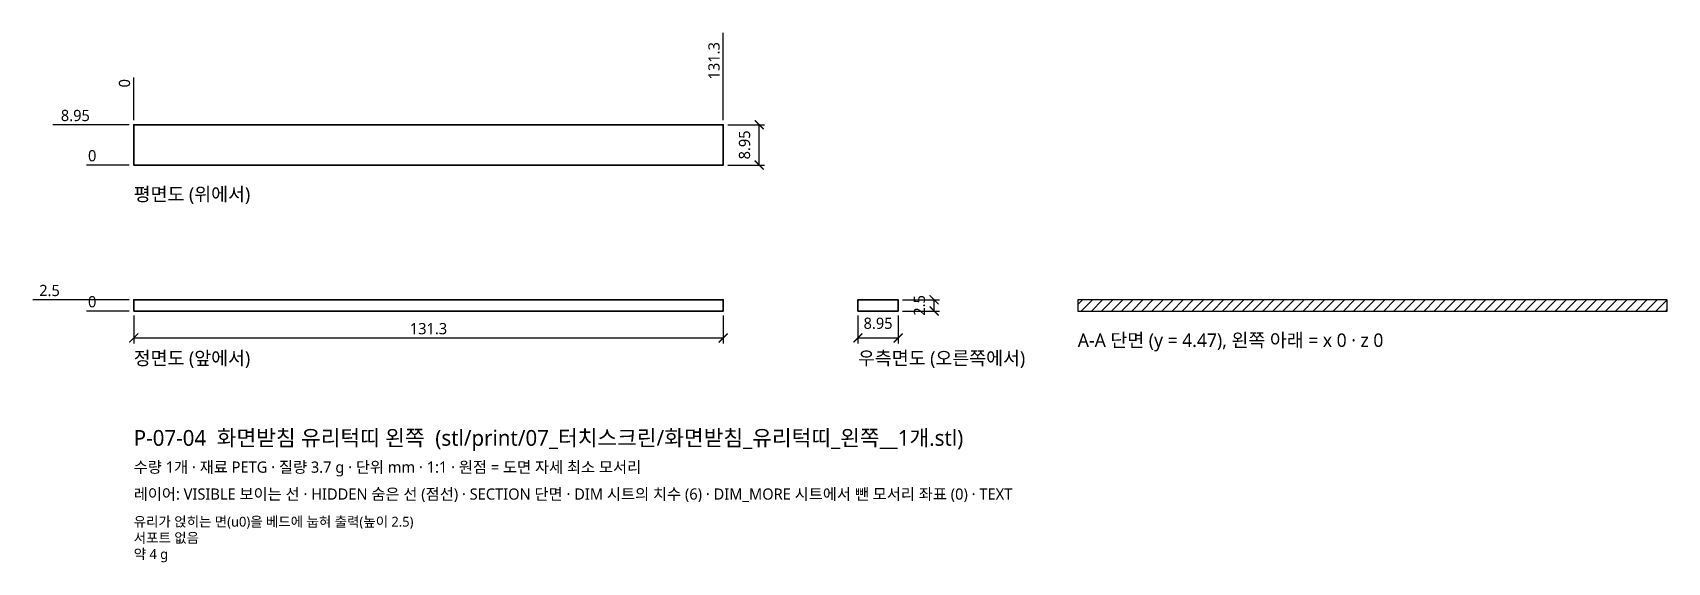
# Model space of a CAD drawing. Header units: millimetres. Extents: x -22 to 342, y -56 to 62.
import ezdxf

# ---------------------------------------------------------------- set-up
doc = ezdxf.new("R2010")
doc.units = ezdxf.units.MM
for name, color, linetype, lineweight in [('DIM', 4, 'CONTINUOUS', 13), ('SECTION', 5, 'CONTINUOUS', 25), ('TEXT', 7, 'CONTINUOUS', 18), ('VISIBLE', 7, 'CONTINUOUS', 35)]:
    doc.layers.add(name, color=color, linetype=linetype, lineweight=lineweight)
doc.styles.add('KR', font='malgun.ttf')
doc.dimstyles.new('TOCCATA', dxfattribs={"dimtxt": 2.5, "dimasz": 2, "dimexe": 1.2, "dimexo": 1, "dimgap": 0.8, "dimtad": 1, "dimdsep": 46, "dimtxsty": 'KR', "dimblk": 'ARCHTICK', "dimcen": 2.5, "dimazin": 3, "dimtfac": 0.5, "dimtmove": 2, "dimatfit": 3})

# ---------------------------------------------------------------- blocks, each defined once
blk = doc.blocks.new('_ARCHTICK')
at = {"color": 0, "linetype": 'BYBLOCK', "const_width": 0.15}
blk.add_lwpolyline([(-0.5, -0.5), (0.5, 0.5)], dxfattribs=at)

msp = doc.modelspace()

# ---------------------------------------------------------------- hatches: boundary and pattern name
at = {"layer": 'SECTION'}
h = msp.add_hatch(dxfattribs=at)
h.set_pattern_fill('ANSI31', scale=0.5)
h.paths.add_polyline_path([(341.55, 2.5), (210.25, 2.5), (210.25, 0), (341.55, 0)])

# ---------------------------------------------------------------- linework, layer by layer
msp.add_lwpolyline([(341.55, 2.5), (210.25, 2.5), (210.25, 0), (341.55, 0)], close=True, dxfattribs=at)
at = {"layer": 'VISIBLE'}
for points in [[(0, 32.5), (0, 41.45), (131.3, 41.45), (131.3, 32.5), (0, 32.5)], [(0, 0), (0, 2.5), (131.3, 2.5), (131.3, 0), (0, 0)], [(161.3, 0), (161.3, 2.5), (170.25, 2.5), (170.25, 0), (161.3, 0)]]:
    msp.add_lwpolyline(points, dxfattribs=at)

# ---------------------------------------------------------------- texts
at = {"layer": 'TEXT', "style": 'KR'}
for s, height, p in [('평면도 (위에서)', 3, (0, 24.5)), ('A-A 단면 (y = 4.47), 왼쪽 아래 = x 0 · z 0', 3, (210.25, -8)), ('정면도 (앞에서)', 3, (0, -12)), ('우측면도 (오른쪽에서)', 3, (161.3, -12)), ('P-07-04  화면받침 유리턱띠 왼쪽  (stl/print/07_터치스크린/화면받침_유리턱띠_왼쪽__1개.stl)', 3.5, (0, -30)), ('수량 1개 · 재료 PETG · 질량 3.7 g · 단위 mm · 1:1 · 원점 = 도면 자세 최소 모서리', 2.5, (0, -36)), ('레이어: VISIBLE 보이는 선 · HIDDEN 숨은 선 (점선) · SECTION 단면 · DIM 시트의 치수 (6) · DIM_MORE 시트에서 뺀 모서리 좌표 (0) · TEXT', 2.5, (0, -42)), ('유리가 얹히는 면(u0)을 베드에 눕혀 출력(높이 2.5)', 2.2, (0, -48)), ('서포트 없음', 2.2, (0, -51.6)), ('약 4 g', 2.2, (0, -55.2))]:
    msp.add_text(s, height=height, dxfattribs=at).set_placement(p)

# ---------------------------------------------------------------- dimensions: what is measured, and where the dimension line sits
at = {"layer": 'DIM'}
for feature_location, offset, dtype, origin in [((131.3, 41.45), (0, 8), 1, (0, 32.5)), ((0, 41.449999809), (0, 8), 1, (0, 32.5)), ((0, 41.45), (-8, 0), 0, (0, 32.5)), ((0, 32.5), (-8, 0), 0, (0, 32.5)), ((0, 2.5), (-15, 0), 0, (0, 0)), ((0, 0), (-8, 0), 0, (0, 0))]:
    msp.add_ordinate_dim(feature_location=feature_location, offset=offset, dtype=dtype, origin=origin, dimstyle='TOCCATA', dxfattribs=at).render()
for base, p1, p2 in [((139.3, 32.5), (131.3, 32.5), (131.3, 41.45)), ((178.25, 0), (170.25, 0), (170.25, 2.5))]:
    msp.add_linear_dim(base=base, p1=p1, p2=p2, angle=90, dimstyle='TOCCATA', dxfattribs=at).render()
for base, p1, p2 in [((0, -6), (0, 0), (131.3, 0)), ((161.3, -6), (161.3, 0), (170.25, 0))]:
    msp.add_linear_dim(base=base, p1=p1, p2=p2, dimstyle='TOCCATA', dxfattribs=at).render()

doc.saveas('drawing.dxf')
